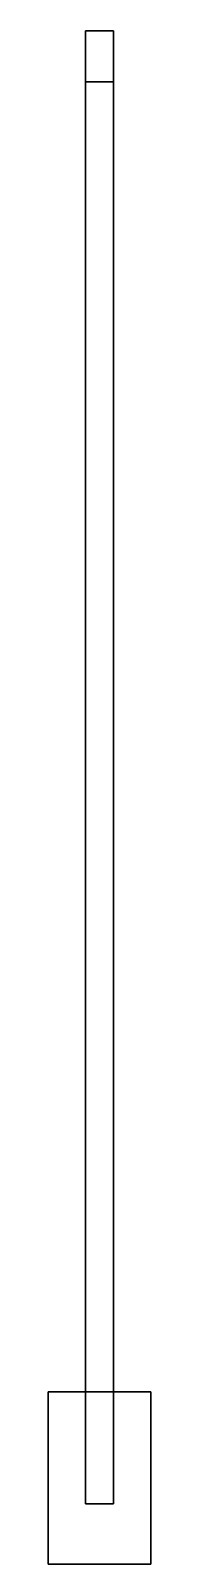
# Model space of a CAD drawing. Extents: x -0.11 to 0.11, y -3.26 to 0.03.
import ezdxf

# ---------------------------------------------------------------- set-up
doc = ezdxf.new("R2010")
doc.units = 0
doc.layers.add('TRAIL', color=6, linetype='CONTINUOUS')

msp = doc.modelspace()

# ---------------------------------------------------------------- linework, layer by layer
at = {"layer": 'TRAIL'}
for points in [[(0.03, 0.03, 0.07), (0.03, 0.03, 0.03), (-0.03, 0.03, 0.03), (-0.03, 0.03, 0.07)], [(-0.03, 0.03, 0.07), (-0.03, 0.03, 0.03), (-0.03, -0.08, 0.03), (-0.03, -0.08, 0.07)], [(-0.03, -0.08, -0.06), (-0.03, 0.03, -0.06), (0.03, 0.03, -0.06), (0.03, -0.08, -0.06)], [(0.03, 0.03, -0.02), (0.03, 0.03, -0.06), (-0.03, 0.03, -0.06), (-0.03, 0.03, -0.02)], [(-0.03, 0.03, -0.02), (-0.03, 0.03, -0.06), (-0.03, -0.08, -0.06), (-0.03, -0.08, -0.02)], [(0.03, -0.08, -0.02), (0.03, 0.03, -0.02), (-0.03, 0.03, -0.02), (-0.03, -0.08, -0.02)], [(-0.03, -0.08, 0.03), (-0.03, 0.03, 0.03), (0.03, 0.03, 0.03), (0.03, -0.08, 0.03)], [(0.03, -0.08, 0.07), (0.03, 0.03, 0.07), (-0.03, 0.03, 0.07), (-0.03, -0.08, 0.07)], [(0.03, -0.08, 0.03), (0.03, 0.03, 0.03), (0.03, 0.03, 0.07), (0.03, -0.08, 0.07)], [(0.03, -0.08, -0.06), (0.03, 0.03, -0.06), (0.03, 0.03, -0.02), (0.03, -0.08, -0.02)], [(-0.03, -0.08, -0.06), (-0.03, -3.13, -0.19), (-0.03, -3.13, -0.07), (-0.03, -0.08, 0.07)], [(-0.03, -0.08, 0.07), (-0.03, -3.13, -0.07), (0.03, -3.13, -0.07), (0.03, -0.08, 0.07)], [(0.03, -0.08, -0.06), (0.03, -3.13, -0.19), (-0.03, -3.13, -0.19), (-0.03, -0.08, -0.06)], [(0.03, -0.08, 0.03), (0.03, -0.08, -0.02), (-0.03, -0.08, -0.02), (-0.03, -0.08, 0.03)], [(0.03, -3.13, -0.07), (0.03, -3.13, -0.19), (0.03, -0.08, -0.06), (0.03, -0.08, 0.07)], [(-0.11, -2.89, -0.24), (-0.11, -3.26, -0.24), (-0.11, -3.26, -0.19), (-0.11, -2.89, -0.19)], [(0.11, -2.89, -0.24), (0.11, -3.26, -0.24), (-0.11, -3.26, -0.24), (-0.11, -2.89, -0.24)], [(0.11, -2.89, -0.19), (0.11, -2.89, -0.24), (-0.11, -2.89, -0.24), (-0.11, -2.89, -0.19)], [(-0.11, -2.89, -0.19), (-0.11, -3.26, -0.19), (0.11, -3.26, -0.19), (0.11, -2.89, -0.19)], [(0.11, -3.26, -0.19), (0.11, -3.26, -0.24), (0.11, -2.89, -0.24), (0.11, -2.89, -0.19)], [(-0.03, -3.13, -0.07), (-0.03, -3.13, -0.19), (0.03, -3.13, -0.19), (0.03, -3.13, -0.07)], [(-0.11, -3.26, -0.19), (-0.11, -3.26, -0.24), (0.11, -3.26, -0.24), (0.11, -3.26, -0.19)]]:
    msp.add_3dface(points, dxfattribs=at)

doc.saveas('drawing.dxf')
